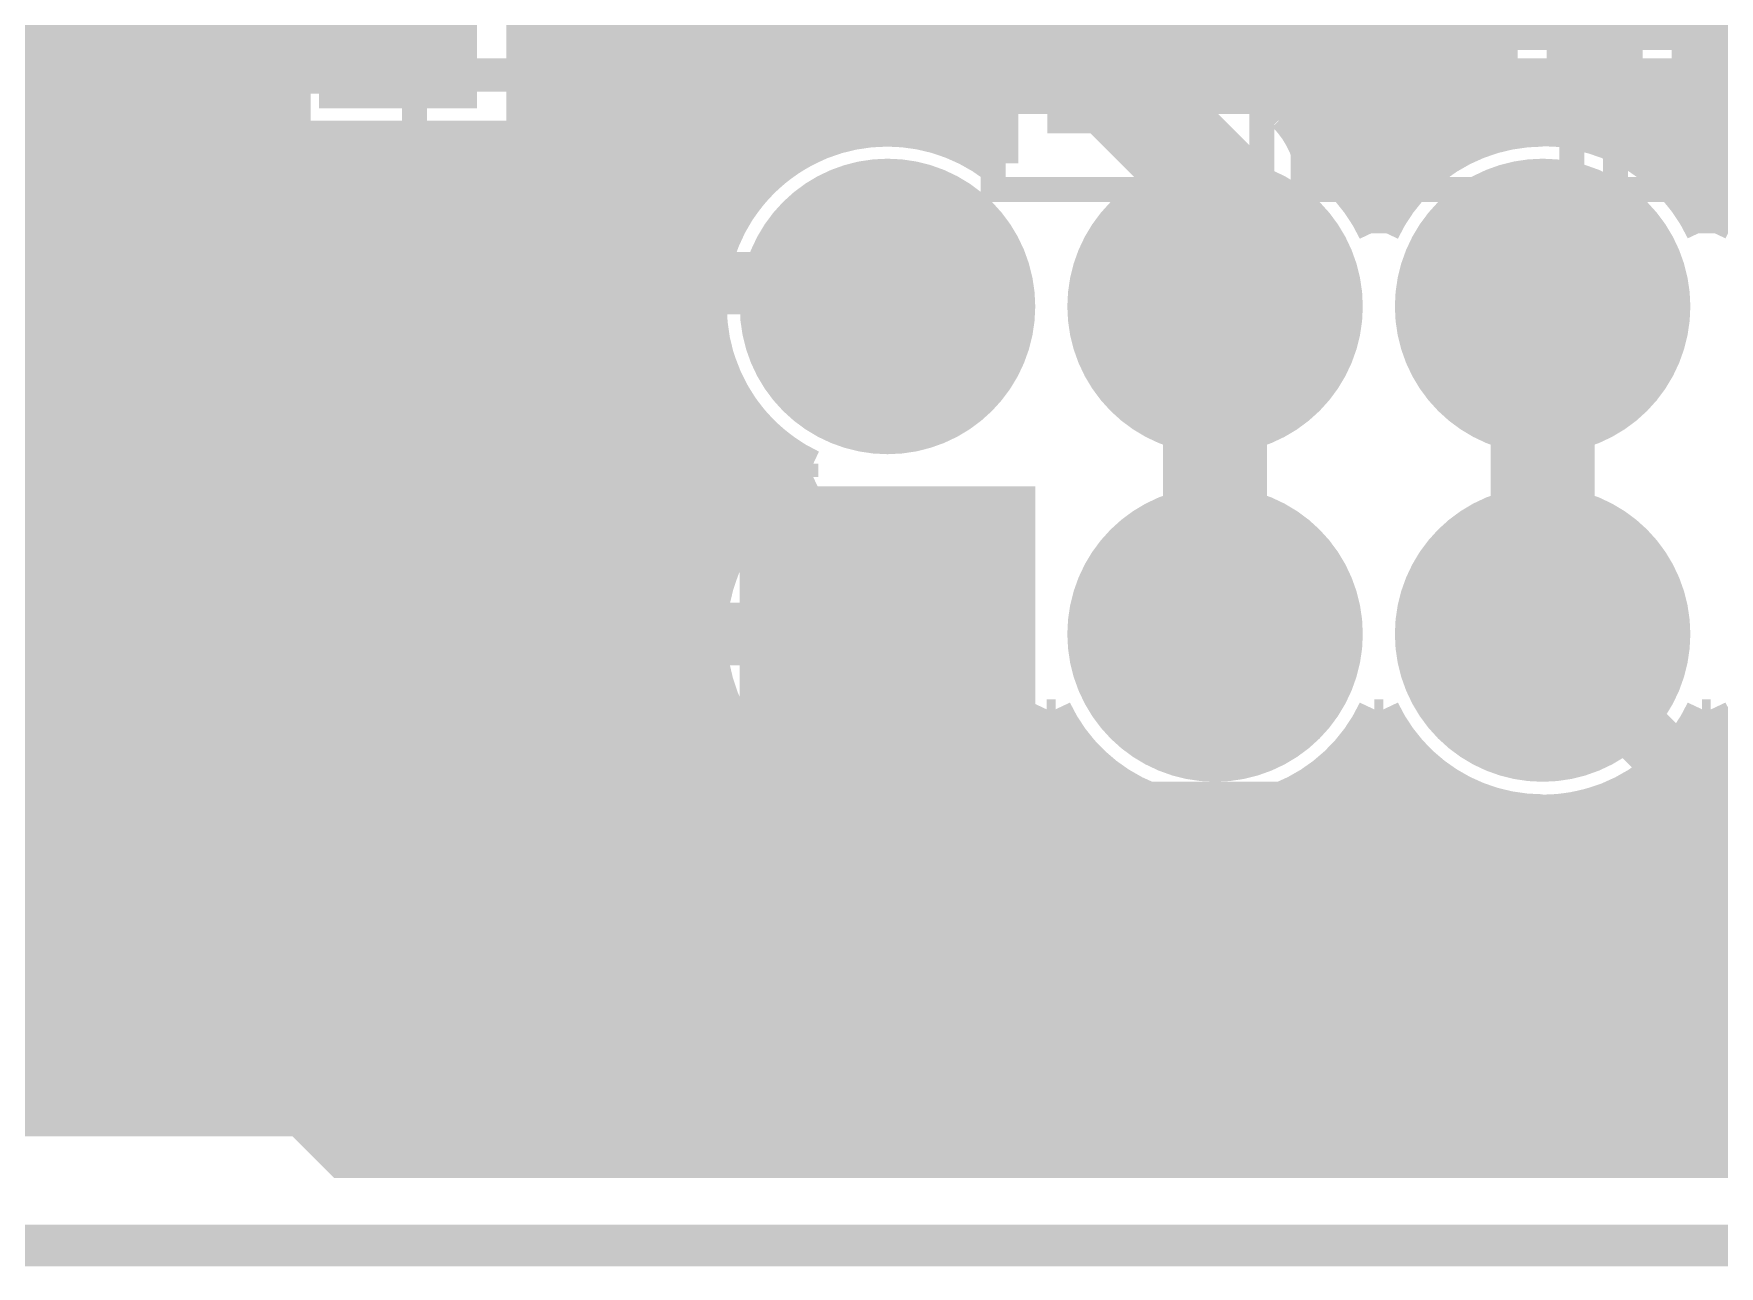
# Model space of a CAD drawing. Extents: x -72 to 72, y -47 to 50.
# Drawn here: x -37.15 to -26.86, y -6.13 to 1.4 of the extents above; entities that cross this region are included whole.
import ezdxf

# ---------------------------------------------------------------- set-up
doc = ezdxf.new("R2010")
doc.units = 0
doc.header["$MEASUREMENT"] = 0
doc.layers.get('0').update_dxf_attribs({"linetype": 'CONTINUOUS'})
for name, color, linetype in [('22-303-0_BOT', 7, 'CONTINUOUS'), ('22-303-0_DRD', 7, 'CONTINUOUS'), ('22-303-0_GND', 6, 'CONTINUOUS'), ('22-303-0_IN1', 4, 'CONTINUOUS'), ('22-303-0_IN2', 3, 'CONTINUOUS'), ('22-303-0_PWR', 5, 'CONTINUOUS'), ('22-303-0_SMB', 10, 'CONTINUOUS'), ('22-303-0_SMT', 14, 'CONTINUOUS'), ('22-303-0_SPB', 9, 'CONTINUOUS'), ('22-303-0_SPT', 12, 'CONTINUOUS'), ('22-303-0_SSB', 11, 'CONTINUOUS'), ('22-303-0_SST', 13, 'CONTINUOUS'), ('22-303-0_TOP', 8, 'CONTINUOUS'), ('THRUHOLE_TAP', 7, 'CONTINUOUS')]:
    doc.layers.add(name, color=color, linetype=linetype)

# ---------------------------------------------------------------- blocks, each defined once
blk = doc.blocks.new('RECTANGLE_4')
blk.add_solid([(0.4826, 0.4064), (0.4826, -0.4064), (-0.4826, 0.4064), (-0.4826, -0.4064)])
blk = doc.blocks.new('ROUND_16')
at = {"const_width": 0.8001}
blk.add_lwpolyline([(-0.40005, 0, 1), (0.40005, 0, 1)], format="xyb", close=True, dxfattribs=at)
blk = doc.blocks.new('RECTANGLE_17')
blk.add_solid([(0.8001, 0.7747), (0.8001, -0.7747), (-0.8001, 0.7747), (-0.8001, -0.7747)])
blk = doc.blocks.new('ROUND_65')
at = {"const_width": 0.9017}
blk.add_lwpolyline([(-0.45085, 0, 1), (0.45085, 0, 1)], format="xyb", close=True, dxfattribs=at)
blk = doc.blocks.new('SQUARE_66')
blk.add_solid([(0.9017, 0.9017), (0.9017, -0.9017), (-0.9017, 0.9017), (-0.9017, -0.9017)])
blk = doc.blocks.new('ROUND_85')
at = {"const_width": 0.9017}
blk.add_lwpolyline([(-0.45085, 0, 1), (0.45085, 0, 1)], format="xyb", close=True, dxfattribs=at)
blk = doc.blocks.new('SQUARE_86')
blk.add_solid([(0.9017, 0.9017), (0.9017, -0.9017), (-0.9017, 0.9017), (-0.9017, -0.9017)])
blk = doc.blocks.new('RECTANGLE_31')
blk.add_solid([(1.3716, 1.0795), (1.3716, -1.0795), (-1.3716, 1.0795), (-1.3716, -1.0795)])
blk = doc.blocks.new('ROUND_98')
at = {"const_width": 0.44958}
blk.add_lwpolyline([(-0.22479, 0, 1), (0.22479, 0, 1)], format="xyb", close=True, dxfattribs=at)

msp = doc.modelspace()

# ---------------------------------------------------------------- linework, layer by layer
at = {"layer": '22-303-0_BOT'}
for points, const_width in [([(-36.83, 1.3462), (-35.306, 1.3462), (-35.306, 2.794), (-35.306, 6.35), (-33.655, 6.35)], 0.635), ([(-36.83, -0.0762), (-36.83, -2.286), (-38.989, -2.286), (-41.529, 0.254), (-41.529, 2.54), (-41.529, 2.667), (-44.07662, 5.21462), (-44.704, 5.21462)], 0.381), ([(-33.9344, 3.18008), (-33.9344, 0.3683)], 0.254), ([(-33.7058, 3.18008), (-33.7058, 0.3683)], 0.254), ([(-33.4772, 3.18008), (-33.4772, 0.3683)], 0.254), ([(-33.2486, 3.08356), (-33.2486, 0.3683)], 0.254), ([(-63.246, -3.937), (-62.484, -4.699), (4.699, -4.699), (6.35, -3.048), (6.35, 2.54)], 1.27), ([(-33.02, 2.85496), (-33.02, 0.3683)], 0.254), ([(-32.7914, 2.62636), (-32.7914, 0.4318)], 0.254), ([(-32.5628, 2.39776), (-32.5628, 0.64008)], 0.254), ([(-32.3342, 2.18948), (-32.3342, 0.75946)], 0.254), ([(-34.1376, 2.0574), (-34.1376, 0.635)], 0.254), ([(-32.1056, 2.1209), (-32.1056, 0.82042)], 0.254), ([(-31.877, 2.1209), (-31.877, 0.83058)], 0.254), ([(-31.6484, 2.1209), (-31.6484, 0.79502)], 0.254), ([(-31.4198, 2.1209), (-31.4198, 0.70358)], 0.254), ([(-27.7622, 2.1209), (-27.7622, 0.81788)], 0.254), ([(-27.5336, 2.1209), (-27.5336, 0.75692)], 0.254), ([(-31.2674, 1.905), (-31.2674, 0.60452)], 0.254), ([(-27.7876, 1.905), (-27.7876, 0.82296)], 0.254), ([(-27.4574, 1.905), (-27.4574, 0.72136)], 0.254), ([(-36.83, 1.3462), (-38.735, 1.3462)], 0.635), ([(-34.925, 1.3462), (-35.306, 1.3462), (-36.83, 1.3462)], 0.635), ([(-31.2674, 1.4478), (-34.1376, 1.4478)], 0.254), ([(-27.4574, 1.4478), (-27.7876, 1.4478)], 0.254), ([(-31.2674, 1.2192), (-34.1376, 1.2192)], 0.254), ([(-28.575, 1.1938), (-30.48, 1.1938)], 0.381), ([(-27.4574, 1.2192), (-27.7876, 1.2192)], 0.254), ([(-31.2674, 0.9906), (-34.1376, 0.9906)], 0.254), ([(-14.605, 0.90424), (-17.63776, 0.90424), (-19.177, -0.635), (-19.177, -2.286), (-20.447, -3.556), (-26.65222, -3.556), (-27.94, -2.26822)], 0.381), ([(-27.4574, 0.9906), (-27.7876, 0.9906)], 0.254), ([(-35.7124, 0.7239), (-36.0426, 0.7239)], 0.254), ([(-36.0426, 0.7239), (-36.0426, 0.635)], 0.254), ([(-35.7124, 0.7239), (-36.0426, 0.7239)], 0.254), ([(-35.9918, 0.7239), (-35.9918, -1.77546)], 0.254), ([(-35.7632, 0.7239), (-35.7632, -1.77546)], 0.254), ([(-35.7124, 0.7239), (-35.7124, 0.635)], 0.254), ([(-32.33166, 0.762), (-34.1376, 0.762)], 0.254), ([(-31.2674, 0.762), (-31.5468, 0.762)], 0.254), ([(-27.4574, 0.762), (-27.5463, 0.762)], 0.254), ([(-36.0426, 0.635), (-37.6174, 0.635)], 0.254), ([(-36.0426, 0.635), (-36.0426, -0.7874)], 0.254), ([(-34.1376, 0.635), (-35.7124, 0.635)], 0.254), ([(-35.7124, 0.635), (-35.7124, -0.7874)], 0.254), ([(-34.1376, 0.635), (-34.1376, 0.3683)], 0.254), ([(-35.7124, 0.5334), (-36.0426, 0.5334)], 0.254), ([(-32.69742, 0.5334), (-34.1376, 0.5334)], 0.254), ([(-35.7124, 0.3048), (-36.0426, 0.3048)], 0.254), ([(-32.83966, 0.3683), (-34.1376, 0.3683)], 0.254), ([(-36.83, -0.0762), (-36.83, -2.26822), (-31.93796, -2.26822)], 0.381), ([(-35.7124, 0.0762), (-36.0426, 0.0762)], 0.254), ([(-31.93796, -0.26924), (-31.98622, -0.26924), (-32.131, -0.127), (-34.8742, -0.127), (-34.925, -0.0762)], 0.381), ([(-35.7124, -0.1524), (-36.0426, -0.1524)], 0.254), ([(-35.7124, -0.381), (-36.0426, -0.381)], 0.254), ([(-35.7124, -0.6096), (-36.0426, -0.6096)], 0.254), ([(-32.99206, -0.6096), (-34.1376, -0.6096)], 0.254), ([(-32.98698, -0.6223), (-34.1376, -0.6223)], 0.254), ([(-34.1376, -0.6223), (-34.1376, -0.7874)], 0.254), ([(-33.9344, -0.6223), (-33.9344, -1.77546)], 0.254), ([(-33.7058, -0.6223), (-33.7058, -1.77546)], 0.254), ([(-33.4772, -0.6223), (-33.4772, -1.77546)], 0.254), ([(-33.2486, -0.6223), (-33.2486, -1.77546)], 0.254), ([(-33.02, -0.6223), (-33.02, -1.19126)], 0.254), ([(-36.3347, -0.7874), (-36.3347, -1.77546)], 0.254), ([(-36.0426, -0.7874), (-36.3347, -0.7874)], 0.254), ([(-36.3347, -0.7874), (-36.3347, -1.77546)], 0.254), ([(-32.88792, -0.8382), (-36.3347, -0.8382)], 0.254), ([(-36.2204, -0.7874), (-36.2204, -1.77546)], 0.254), ([(-34.1376, -0.7874), (-35.7124, -0.7874)], 0.254), ([(-35.5346, -0.7874), (-35.5346, -1.77546)], 0.254), ([(-35.306, -0.7874), (-35.306, -1.77546)], 0.254), ([(-35.0774, -0.7874), (-35.0774, -1.77546)], 0.254), ([(-34.8488, -0.7874), (-34.8488, -1.77546)], 0.254), ([(-34.6202, -0.7874), (-34.6202, -1.77546)], 0.254), ([(-34.3916, -0.7874), (-34.3916, -1.77546)], 0.254), ([(-34.163, -0.7874), (-34.163, -1.77546)], 0.254), ([(-32.7914, -0.97536), (-32.7914, -1.19126)], 0.254), ([(-32.70504, -1.0668), (-36.3347, -1.0668)], 0.254), ([(-33.0454, -1.19126), (-33.0454, -1.77546)], 0.254), ([(-32.5501, -1.19126), (-33.0454, -1.19126)], 0.254), ([(-33.0454, -1.2954), (-36.3347, -1.2954)], 0.254), ([(-33.0454, -1.524), (-36.3347, -1.524)], 0.254), ([(-33.0454, -1.7526), (-36.3347, -1.7526)], 0.254), ([(-33.0454, -1.77546), (-36.3347, -1.77546)], 0.254), ([(-36.83, -2.7813), (-38.989, -2.7813)], 0.254), ([(-37.1348, -2.7813), (-37.1348, -3.7592)], 0.254), ([(-36.9062, -2.7813), (-36.9062, -3.7592)], 0.254), ([(-33.0454, -2.76606), (-36.70554, -2.76606)], 0.254), ([(-36.6776, -2.76606), (-36.6776, -3.7592)], 0.254), ([(-36.449, -2.76606), (-36.449, -3.7592)], 0.254), ([(-36.2204, -2.76606), (-36.2204, -3.7592)], 0.254), ([(-35.9918, -2.76606), (-35.9918, -3.7592)], 0.254), ([(-35.7632, -2.76606), (-35.7632, -3.7592)], 0.254), ([(-35.5346, -2.76606), (-35.5346, -3.7592)], 0.254), ([(-35.306, -2.76606), (-35.306, -3.7592)], 0.254), ([(-35.0774, -2.76606), (-35.0774, -3.7592)], 0.254), ([(-34.8488, -2.76606), (-34.8488, -3.7592)], 0.254), ([(-34.6202, -2.76606), (-34.6202, -3.7592)], 0.254), ([(-34.3916, -2.76606), (-34.3916, -3.7592)], 0.254), ([(-34.163, -2.76606), (-34.163, -3.7592)], 0.254), ([(-33.9344, -2.76606), (-33.9344, -3.7592)], 0.254), ([(-33.7058, -2.76606), (-33.7058, -3.7592)], 0.254), ([(-33.4772, -2.76606), (-33.4772, -3.7592)], 0.254), ([(-33.2486, -2.76606), (-33.2486, -3.7592)], 0.254), ([(-33.0454, -2.76606), (-33.0454, -3.34772)], 0.254), ([(-33.0454, -2.8956), (-51.57978, -2.8956)], 0.254), ([(-28.84932, -2.8956), (-29.02966, -2.8956)], 0.254), ([(-28.9052, -2.8067), (-28.9052, -3.7592)], 0.254), ([(-30.8356, -2.91846), (-30.8356, -3.34772)], 0.254), ([(-30.734, -3.03784), (-30.734, -3.7592)], 0.254), ([(-29.1338, -3.02514), (-29.1338, -3.7592)], 0.254), ([(-28.6766, -3.09372), (-28.6766, -3.7592)], 0.254), ([(-33.0454, -3.1242), (-51.91506, -3.1242)], 0.254), ([(-30.64002, -3.1242), (-30.8356, -3.1242)], 0.254), ([(-29.3624, -3.21056), (-29.3624, -3.7592)], 0.254), ([(-28.64104, -3.1242), (-29.23794, -3.1242)], 0.254), ([(-30.5054, -3.21818), (-30.5054, -3.7592)], 0.254), ([(-28.448, -3.2512), (-28.448, -3.7592)], 0.254), ([(-30.15996, -3.3528), (-62.50178, -3.3528)], 0.254), ([(-30.8356, -3.34772), (-33.0454, -3.34772)], 0.254), ([(-33.02, -3.34772), (-33.02, -3.7592)], 0.254), ([(-32.7914, -3.34772), (-32.7914, -3.7592)], 0.254), ([(-32.5628, -3.34772), (-32.5628, -3.7592)], 0.254), ([(-32.3342, -3.34772), (-32.3342, -3.7592)], 0.254), ([(-32.1056, -3.34772), (-32.1056, -3.7592)], 0.254), ([(-31.877, -3.34772), (-31.877, -3.7592)], 0.254), ([(-31.6484, -3.34772), (-31.6484, -3.7592)], 0.254), ([(-31.4198, -3.34772), (-31.4198, -3.7592)], 0.254), ([(-31.1912, -3.34772), (-31.1912, -3.7592)], 0.254), ([(-30.9626, -3.34772), (-30.9626, -3.7592)], 0.254), ([(-30.2768, -3.32232), (-30.2768, -3.7592)], 0.254), ([(-30.0482, -3.36804), (-30.0482, -3.7592)], 0.254), ([(-29.8196, -3.36804), (-29.8196, -3.7592)], 0.254), ([(-28.15844, -3.3528), (-29.72054, -3.3528)], 0.254), ([(-29.591, -3.31724), (-29.591, -3.7592)], 0.254), ([(-28.2194, -3.33756), (-28.2194, -3.7592)], 0.254), ([(-27.9908, -3.37312), (-27.9908, -3.7592)], 0.254), ([(-27.7622, -3.36042), (-27.7622, -3.7592)], 0.254), ([(-27.55646, -3.3528), (-27.71902, -3.3528)], 0.254), ([(-27.59202, -3.31724), (-27.15006, -3.7592)], 0.254), ([(-27.5336, -3.37566), (-27.5336, -3.7592)], 0.254), ([(-27.32786, -3.5814), (-62.27318, -3.5814)], 0.254), ([(-27.305, -3.60426), (-27.305, -3.7592)], 0.254), ([(-27.15006, -3.7592), (-62.09538, -3.7592)], 0.254)]:
    msp.add_lwpolyline(points, dxfattribs=dict(at, const_width=const_width))
at = {"layer": '22-303-0_BOT', "const_width": 0.254}
for points in [[(-31.9405, 0.83312, 0.2426382), (-32.84062, 0.36899)], [(-31.2674, 0.60452, 0.1652281), (-31.9405, 0.83319)], [(-27.4574, 0.72136, 0.0786637), (-27.78775, 0.82186)], [(-32.98698, -0.6223, 0.1670642), (-32.55033, -1.19161)], [(-36.83, -2.7813, 0.0635038), (-36.7057, -2.76545)], [(-36.83, -2.7813, 0.0635038), (-36.7057, -2.76545)], [(-29.93898, -3.37566, 0.2904886), (-28.94076, -2.74066)], [(-28.93822, -2.74066, 0.2904887), (-27.94, -3.37312)], [(-30.8356, -2.91846, 0.2408007), (-29.93898, -3.37685)], [(-27.94, -3.37566, 0.0804287), (-27.59136, -3.31921)]]:
    msp.add_lwpolyline(points, format="xyb", dxfattribs=at)
at = {"layer": '22-303-0_DRD', "const_width": 0.254}
for points in [[(-31.93796, 0.10922), (-32.57296, -0.52324)], [(-31.30296, -0.52324), (-31.93796, 0.10922)], [(-29.93898, 0.10922), (-30.57398, -0.52324)], [(-29.30398, -0.52324), (-29.93898, 0.10922)], [(-27.94, 0.10922), (-28.575, -0.52324)], [(-27.305, -0.52324), (-27.94, 0.10922)], [(-32.57296, -0.52324), (-31.30296, -0.52324)], [(-30.57398, -0.52324), (-29.30398, -0.52324)], [(-28.575, -0.52324), (-27.305, -0.52324)], [(-31.93796, -1.88722), (-32.57296, -2.52222)], [(-31.30296, -2.52222), (-31.93796, -1.88722)], [(-29.93898, -1.88722), (-30.57398, -2.52222)], [(-29.30398, -2.52222), (-29.93898, -1.88722)], [(-27.94, -1.88722), (-28.575, -2.52222)], [(-27.305, -2.52222), (-27.94, -1.88722)], [(-32.57296, -2.52222), (-31.30296, -2.52222)], [(-30.57398, -2.52222), (-29.30398, -2.52222)], [(-28.575, -2.52222), (-27.305, -2.52222)], [(69.99986, -5.99948), (-69.99986, -5.99948)]]:
    msp.add_lwpolyline(points, dxfattribs=at)
at = {"layer": '22-303-0_GND', "const_width": 0.254}
msp.add_lwpolyline([(69.99986, -5.99948), (-69.99986, -5.99948)], dxfattribs=at)
at = {"layer": '22-303-0_IN1'}
for points, const_width in [([(-20.828, 1.778), (-21.463, 1.143), (-47.244, 1.143), (-49.657, 3.556)], 0.2032), ([(-32.39262, 0.7366), (-47.244, 0.7366)], 0.254), ([(-37.0586, 0.7366), (-37.0586, -5.08)], 0.254), ([(-36.83, 0.7366), (-36.83, -5.08)], 0.254), ([(-36.6014, 0.7366), (-36.6014, -5.08)], 0.254), ([(-36.3728, 0.7366), (-36.3728, -5.08)], 0.254), ([(-36.1442, 0.7366), (-36.1442, -5.08)], 0.254), ([(-35.9156, 0.7366), (-35.9156, -5.08)], 0.254), ([(-35.687, 0.7366), (-35.687, -5.08)], 0.254), ([(-35.4584, 0.7366), (-35.4584, -5.08)], 0.254), ([(-35.2298, 0.7366), (-35.2298, -5.08)], 0.254), ([(-35.0012, 0.7366), (-35.0012, -5.08)], 0.254), ([(-34.7726, 0.7366), (-34.7726, -5.08)], 0.254), ([(-34.544, 0.7366), (-34.544, -5.08)], 0.254), ([(-34.3154, 0.7366), (-34.3154, -5.08)], 0.254), ([(-34.0868, 0.7366), (-34.0868, -5.08)], 0.254), ([(-33.8582, 0.7366), (-33.8582, -5.08)], 0.254), ([(-33.6296, 0.7366), (-33.6296, -5.08)], 0.254), ([(-33.401, 0.7366), (-33.401, -5.08)], 0.254), ([(-33.1724, 0.7366), (-33.1724, -5.08)], 0.254), ([(-32.9438, 0.7366), (-32.9438, 0.1905)], 0.254), ([(-32.7152, 0.7366), (-32.7152, 0.51562)], 0.254), ([(-32.4866, 0.7366), (-32.4866, 0.68834)], 0.254), ([(-32.57296, 0.635), (-71.12, 0.635)], 0.254), ([(-32.81172, 0.4064), (-71.12, 0.4064)], 0.254), ([(-32.94888, 0.1778), (-71.12, 0.1778)], 0.254), ([(-33.02254, -0.0508), (-71.12, -0.0508)], 0.254), ([(-33.04286, -0.2794), (-71.12, -0.2794)], 0.254), ([(-33.01746, -0.508), (-71.12, -0.508)], 0.254), ([(-32.94126, -0.7366), (-71.12, -0.7366)], 0.254), ([(-32.9438, -0.73152), (-32.9438, -1.80848)], 0.254), ([(-32.79902, -0.9652), (-38.31082, -0.9652)], 0.254), ([(-32.7152, -1.05664), (-32.7152, -1.48336)], 0.254), ([(-32.54756, -1.1938), (-38.16604, -1.1938)], 0.254), ([(-32.4866, -1.22936), (-32.4866, -1.31064)], 0.254), ([(-32.64916, -1.4224), (-38.13048, -1.4224)], 0.254), ([(-32.8549, -1.651), (-38.18636, -1.651)], 0.254), ([(-32.97174, -1.8796), (-38.37178, -1.8796)], 0.254), ([(-33.0327, -2.1082), (-48.11776, -2.1082)], 0.254), ([(-33.04286, -2.3368), (-49.29886, -2.3368)], 0.254), ([(-33.00476, -2.5654), (-51.46548, -2.5654)], 0.254), ([(-32.91078, -2.794), (-51.52136, -2.794)], 0.254), ([(-32.9438, -2.7305), (-32.9438, -5.08)], 0.254), ([(-30.9118, -2.794), (-30.96768, -2.794)], 0.254), ([(-28.91282, -2.794), (-28.96616, -2.794)], 0.254), ([(-26.91384, -2.794), (-26.96718, -2.794)], 0.254), ([(-30.8864, -2.83972), (-30.8864, -5.08)], 0.254), ([(-27.0002, -2.84988), (-27.0002, -5.08)], 0.254), ([(-31.115, -3.00482), (-31.115, -5.08)], 0.254), ([(-29.0576, -2.9337), (-29.0576, -5.08)], 0.254), ([(-28.829, -2.92608), (-28.829, -5.08)], 0.254), ([(-26.7716, -2.9972), (-26.7716, -5.08)], 0.254), ([(-32.74822, -3.0226), (-51.70678, -3.0226)], 0.254), ([(-32.7152, -3.05562), (-32.7152, -5.08)], 0.254), ([(-30.74924, -3.0226), (-31.13024, -3.0226)], 0.254), ([(-30.6578, -3.10896), (-30.6578, -5.08)], 0.254), ([(-28.74772, -3.0226), (-29.13126, -3.0226)], 0.254), ([(-26.74874, -3.0226), (-27.12974, -3.0226)], 0.254), ([(-31.3436, -3.2004), (-31.3436, -5.08)], 0.254), ([(-29.2862, -3.15976), (-29.2862, -5.08)], 0.254), ([(-28.6004, -3.15468), (-28.6004, -5.08)], 0.254), ([(-27.2288, -3.11404), (-27.2288, -5.08)], 0.254), ([(-32.44596, -3.2512), (-71.12, -3.2512)], 0.254), ([(-32.4866, -3.22834), (-32.4866, -5.08)], 0.254), ([(-31.5722, -3.31216), (-31.5722, -5.08)], 0.254), ([(-30.44698, -3.2512), (-31.4325, -3.2512)], 0.254), ([(-30.4292, -3.26136), (-30.4292, -5.08)], 0.254), ([(-29.5148, -3.2893), (-29.5148, -5.08)], 0.254), ([(-28.448, -3.2512), (-29.43098, -3.2512)], 0.254), ([(-28.3718, -3.28676), (-28.3718, -5.08)], 0.254), ([(-27.4574, -3.2639), (-27.4574, -5.08)], 0.254), ([(-26.44902, -3.2512), (-27.432, -3.2512)], 0.254), ([(-32.258, -3.3274), (-32.258, -5.08)], 0.254), ([(-32.0294, -3.37058), (-32.0294, -5.08)], 0.254), ([(-31.8008, -3.3655), (-31.8008, -5.08)], 0.254), ([(-30.2006, -3.34264), (-30.2006, -5.08)], 0.254), ([(-29.972, -3.37312), (-29.972, -5.08)], 0.254), ([(-29.7434, -3.35788), (-29.7434, -5.08)], 0.254), ([(-28.1432, -3.35534), (-28.1432, -5.08)], 0.254), ([(-27.9146, -3.37312), (-27.9146, -5.08)], 0.254), ([(-27.686, -3.34518), (-27.686, -5.08)], 0.254), ([(14.99108, -3.4798), (-62.84976, -3.4798)], 0.254), ([(15.23492, -3.7084), (-62.6872, -3.7084)], 0.254), ([(13.38834, -3.937), (-62.64148, -3.937)], 0.254), ([(13.18006, -4.1656), (-62.6872, -4.1656)], 0.254), ([(13.11402, -4.3942), (-62.84976, -4.3942)], 0.254), ([(13.13688, -4.6228), (-70.4342, -4.6228)], 0.254), ([(13.26896, -4.8514), (-70.2056, -4.8514)], 0.254), ([(23.04034, -5.08), (-69.977, -5.08)], 0.254)]:
    msp.add_lwpolyline(points, dxfattribs=dict(at, const_width=const_width))
at = {"layer": '22-303-0_IN1', "const_width": 0.254}
for points in [[(-32.39262, 0.7366, 0.2955031), (-33.0454, -0.27178)], [(-33.0454, -0.27178, 0.2904886), (-32.4104, -1.27)], [(-32.4104, -1.27, 0.290754), (-33.0454, -2.27076)], [(-33.0454, -2.27076, 0.4142136), (-31.9405, -3.37566)], [(-31.9405, -3.37566, 0.2907538), (-30.93974, -2.74066)], [(-30.93974, -2.74066, 0.290754), (-29.93898, -3.37566)], [(-29.93898, -3.37566, 0.2904886), (-28.94076, -2.74066)], [(-28.93822, -2.74066, 0.2904887), (-27.94, -3.37312)], [(-27.94, -3.37566, 0.2907538), (-26.93924, -2.74066)], [(-26.93924, -2.74066, 0.2904887), (-25.94102, -3.37312)]]:
    msp.add_lwpolyline(points, format="xyb", dxfattribs=at)
at = {"layer": '22-303-0_IN2'}
for points, const_width in [([(31.75, -4.826), (31.242, -4.318), (26.924, -4.318), (26.035, -5.207), (13.589, -5.207), (13.208, -4.826), (-3.175, -4.826), (-9.144, 1.143), (-45.466, 1.143), (-47.625, 3.302), (-47.625, 6.477), (-46.228, 7.874), (-37.084, 7.874)], 0.2032), ([(-32.39262, 0.7366), (-45.466, 0.7366)], 0.254), ([(-37.1348, 0.7366), (-37.1348, -4.953)], 0.254), ([(-36.9062, 0.7366), (-36.9062, -4.953)], 0.254), ([(-36.6776, 0.7366), (-36.6776, -4.953)], 0.254), ([(-36.449, 0.7366), (-36.449, -4.953)], 0.254), ([(-36.2204, 0.7366), (-36.2204, -4.953)], 0.254), ([(-35.9918, 0.7366), (-35.9918, -4.953)], 0.254), ([(-35.7632, 0.7366), (-35.7632, -4.953)], 0.254), ([(-35.5346, 0.7366), (-35.5346, -4.953)], 0.254), ([(-35.306, 0.7366), (-35.306, -4.953)], 0.254), ([(-35.0774, 0.7366), (-35.0774, -4.953)], 0.254), ([(-34.8488, 0.7366), (-34.8488, -4.953)], 0.254), ([(-34.6202, 0.7366), (-34.6202, -4.953)], 0.254), ([(-34.3916, 0.7366), (-34.3916, -4.953)], 0.254), ([(-34.163, 0.7366), (-34.163, -4.953)], 0.254), ([(-33.9344, 0.7366), (-33.9344, -4.953)], 0.254), ([(-33.7058, 0.7366), (-33.7058, -4.953)], 0.254), ([(-33.4772, 0.7366), (-33.4772, -4.953)], 0.254), ([(-33.2486, 0.7366), (-33.2486, -4.953)], 0.254), ([(-33.02, 0.7366), (-33.02, -0.0381)], 0.254), ([(-32.7914, 0.7366), (-32.7914, 0.4318)], 0.254), ([(-32.5628, 0.7366), (-32.5628, 0.64008)], 0.254), ([(-32.69742, 0.5334), (-70.739, 0.5334)], 0.254), ([(-32.88284, 0.3048), (-70.739, 0.3048)], 0.254), ([(-32.98698, 0.0762), (-70.739, 0.0762)], 0.254), ([(-33.03778, -0.1524), (-70.739, -0.1524)], 0.254), ([(-33.03778, -0.381), (-70.739, -0.381)], 0.254), ([(-33.02, -0.50292), (-33.02, -2.03708)], 0.254), ([(-32.99206, -0.6096), (-70.739, -0.6096)], 0.254), ([(-32.88792, -0.8382), (-70.739, -0.8382)], 0.254), ([(-32.7914, -0.97536), (-32.7914, -1.56464)], 0.254), ([(-32.70504, -1.0668), (-48.35906, -1.0668)], 0.254), ([(-32.5628, -1.18364), (-32.5628, -1.35636)], 0.254), ([(-32.45866, -1.2954), (-48.02378, -1.2954)], 0.254), ([(-32.7533, -1.524), (-47.92218, -1.524)], 0.254), ([(-32.91586, -1.7526), (-47.9171, -1.7526)], 0.254), ([(-33.00476, -1.9812), (-48.006, -1.9812)], 0.254), ([(-33.04286, -2.2098), (-48.28286, -2.2098)], 0.254), ([(-33.03016, -2.4384), (-51.4731, -2.4384)], 0.254), ([(-33.02, -2.5019), (-33.02, -4.953)], 0.254), ([(-32.9692, -2.667), (-51.47818, -2.667)], 0.254), ([(-30.9626, -2.78638), (-30.9626, -4.953)], 0.254), ([(-32.84982, -2.8956), (-51.57978, -2.8956)], 0.254), ([(-30.85084, -2.8956), (-31.02864, -2.8956)], 0.254), ([(-28.84932, -2.8956), (-29.02966, -2.8956)], 0.254), ([(-28.9052, -2.8067), (-28.9052, -4.953)], 0.254), ([(-26.85034, -2.8956), (-27.02814, -2.8956)], 0.254), ([(-26.8478, -2.90068), (-26.8478, -4.953)], 0.254), ([(-32.7914, -2.97434), (-32.7914, -4.953)], 0.254), ([(-27.0764, -2.9591), (-27.0764, -4.953)], 0.254), ([(-31.1912, -3.08102), (-31.1912, -4.953)], 0.254), ([(-30.734, -3.03784), (-30.734, -4.953)], 0.254), ([(-29.1338, -3.02514), (-29.1338, -4.953)], 0.254), ([(-28.6766, -3.09372), (-28.6766, -4.953)], 0.254), ([(-32.639, -3.1242), (-51.91506, -3.1242)], 0.254), ([(-32.5628, -3.18262), (-32.5628, -4.953)], 0.254), ([(-30.64002, -3.1242), (-31.23946, -3.1242)], 0.254), ([(-29.3624, -3.21056), (-29.3624, -4.953)], 0.254), ([(-28.64104, -3.1242), (-29.23794, -3.1242)], 0.254), ([(-27.305, -3.17246), (-27.305, -4.953)], 0.254), ([(-26.64206, -3.1242), (-27.23896, -3.1242)], 0.254), ([(-32.3342, -3.302), (-32.3342, -4.953)], 0.254), ([(-31.4198, -3.24358), (-31.4198, -4.953)], 0.254), ([(-30.5054, -3.21818), (-30.5054, -4.953)], 0.254), ([(-28.448, -3.2512), (-28.448, -4.953)], 0.254), ([(-27.5336, -3.29692), (-27.5336, -4.953)], 0.254), ([(-32.15894, -3.3528), (-63.09106, -3.3528)], 0.254), ([(-32.1056, -3.36296), (-32.1056, -4.953)], 0.254), ([(-31.877, -3.37312), (-31.877, -4.953)], 0.254), ([(-30.15996, -3.3528), (-31.71952, -3.3528)], 0.254), ([(-31.6484, -3.33502), (-31.6484, -4.953)], 0.254), ([(-30.2768, -3.32232), (-30.2768, -4.953)], 0.254), ([(-30.0482, -3.36804), (-30.0482, -4.953)], 0.254), ([(-29.8196, -3.36804), (-29.8196, -4.953)], 0.254), ([(-28.15844, -3.3528), (-29.72054, -3.3528)], 0.254), ([(-29.591, -3.31724), (-29.591, -4.953)], 0.254), ([(-28.2194, -3.33756), (-28.2194, -4.953)], 0.254), ([(-27.9908, -3.37312), (-27.9908, -4.953)], 0.254), ([(-27.7622, -3.36042), (-27.7622, -4.953)], 0.254), ([(-26.15946, -3.3528), (-27.71902, -3.3528)], 0.254), ([(-4.99364, -3.5814), (-62.75578, -3.5814)], 0.254), ([(-4.76504, -3.81), (-62.65418, -3.81)], 0.254), ([(-4.53644, -4.0386), (-62.6491, -4.0386)], 0.254), ([(-4.30784, -4.2672), (-62.738, -4.2672)], 0.254), ([(-4.07924, -4.4958), (-63.01486, -4.4958)], 0.254), ([(-3.85064, -4.7244), (-70.739, -4.7244)], 0.254), ([(-3.62204, -4.953), (-70.739, -4.953)], 0.254)]:
    msp.add_lwpolyline(points, dxfattribs=dict(at, const_width=const_width))
at = {"layer": '22-303-0_IN2', "const_width": 0.254}
for points in [[(-32.39262, 0.7366, 0.2955031), (-33.0454, -0.27178)], [(-33.0454, -0.27178, 0.2904886), (-32.4104, -1.27)], [(-32.4104, -1.27, 0.290754), (-33.0454, -2.27076)], [(-33.0454, -2.27076, 0.4142136), (-31.9405, -3.37566)], [(-31.9405, -3.37566, 0.2907538), (-30.93974, -2.74066)], [(-30.93974, -2.74066, 0.290754), (-29.93898, -3.37566)], [(-29.93898, -3.37566, 0.2904886), (-28.94076, -2.74066)], [(-28.93822, -2.74066, 0.2904887), (-27.94, -3.37312)], [(-27.94, -3.37566, 0.2907538), (-26.93924, -2.74066)], [(-26.93924, -2.74066, 0.2904887), (-25.94102, -3.37312)]]:
    msp.add_lwpolyline(points, format="xyb", dxfattribs=at)
at = {"layer": '22-303-0_PWR', "const_width": 0.254}
msp.add_lwpolyline([(69.99986, -5.99948), (-69.99986, -5.99948)], dxfattribs=at)
at = {"layer": '22-303-0_SSB', "const_width": 0.1524}
for points in [[(-29.6545, 3.3655), (-29.6545, 0.4445), (-31.2928, 0.4445), (-31.2928, 3.3655), (-29.6545, 3.3655)], [(-29.4005, 0.4445), (-29.4005, 3.3655), (-27.7622, 3.3655), (-27.7622, 0.4445), (-29.4005, 0.4445)], [(-27.4955, 0.4445), (-27.4955, 3.3655), (-25.8572, 3.3655), (-25.8572, 0.4445), (-27.4955, 0.4445)], [(-36.0045, 2.0955), (-36.0045, -0.8255), (-37.6428, -0.8255), (-37.6428, 2.0955), (-36.0045, 2.0955)], [(-34.0995, 2.0955), (-34.0995, -0.8255), (-35.7378, -0.8255), (-35.7378, 2.0955), (-34.0995, 2.0955)], [(-32.45358, 1.18872), (-32.45358, 1.54432), (-32.2834, 1.66116), (-32.11576, 1.66116), (-31.94558, 1.54432), (-31.94558, 1.18872), (-32.96158, 1.18872)], [(-37.1094, -1.78308), (-37.27958, -1.6637), (-37.27958, -1.42748), (-37.1094, -1.3081), (-36.94176, -1.3081), (-36.6014, -1.54686), (-36.26358, -1.3081), (-36.26358, -1.78308)], [(-35.37458, -1.3081), (-35.37458, -1.78308), (-34.6964, -1.3081), (-34.52876, -1.3081), (-34.35858, -1.36906), (-34.35858, -1.72466), (-34.52876, -1.78308)], [(-37.1094, -2.1463), (-37.27958, -2.20726), (-37.27958, -2.56286), (-37.1094, -2.62128), (-36.43376, -2.62128), (-36.26358, -2.56286), (-36.26358, -2.20726), (-36.43376, -2.1463)], [(-35.2044, -2.1463), (-35.37458, -2.20726), (-35.37458, -2.56286), (-35.2044, -2.62128), (-34.52876, -2.62128), (-34.35858, -2.56286), (-34.35858, -2.20726), (-34.52876, -2.1463)]]:
    msp.add_lwpolyline(points, dxfattribs=at)
at = {"layer": '22-303-0_SST'}
for points, const_width in [([(-38.82644, 0.92456), (-38.82898, -3.429), (-38.82898, -5.0673), (-34.83102, -5.0673), (-34.8234, 2.0574), (-35.2806, 2.5146), (-38.481, 2.5146), (-38.8366, 2.0828), (-38.82644, 0.92456)], 0.1524), ([(-31.94304, 1.48082), (-30.94228, 1.48082), (-30.94228, 1.73228), (-24.93772, 1.73228), (-24.93772, 1.48082)], 0.19812), ([(-33.4391, -4.26974), (-21.94052, -4.26974), (-21.94052, 1.48082), (-33.93948, 1.48082), (-33.93948, -4.26974), (-33.4391, -4.26974)], 0.19812), ([(-33.7058, 0.98044), (-33.95726, 0.98044)], 0.14986), ([(-33.7058, 0.98044), (-33.7058, -0.26924), (-33.95726, -0.26924)], 0.14986), ([(-33.95726, 0.98044), (-33.95726, -0.26924)], 0.14986), ([(-21.94052, 0.98044), (-33.93948, 0.98044)], 0.14986), ([(-33.88614, 0.98044), (-33.88614, -0.26924)], 0.14986), ([(-33.75152, 0.98044), (-33.75152, -0.26924)], 0.14986), ([(-33.7058, 0.87376), (-33.95726, 0.87376)], 0.14986), ([(-33.7058, 0.73914), (-33.95726, 0.73914)], 0.14986), ([(-33.7058, 0.60706), (-33.95726, 0.60706)], 0.14986), ([(-33.7058, 0.47244), (-33.95726, 0.47244)], 0.14986), ([(-33.7058, 0.33782), (-33.95726, 0.33782)], 0.14986), ([(-33.7058, 0.2032), (-33.95726, 0.2032)], 0.14986), ([(-32.44342, -0.76962), (-31.44266, 0.23114)], 0.14986), ([(-32.44342, 0.23114), (-32.44342, -0.76962), (-31.44266, -0.76962), (-31.44266, 0.23114), (-32.44342, 0.23114)], 0.14986), ([(-31.44266, -0.76962), (-32.44342, 0.23114)], 0.14986), ([(-30.4419, 0.23114), (-30.4419, -0.76962), (-29.44114, -0.76962), (-29.44114, 0.23114), (-30.4419, 0.23114)], 0.14986), ([(-29.44114, -0.76962), (-30.4419, 0.23114)], 0.14986), ([(-30.4419, -0.76962), (-29.44114, 0.23114)], 0.14986), ([(-28.44038, 0.23114), (-28.44038, -0.76962), (-27.43962, -0.76962), (-27.43962, 0.23114), (-28.44038, 0.23114)], 0.14986), ([(-27.43962, -0.76962), (-28.44038, 0.23114)], 0.14986), ([(-28.44038, -0.76962), (-27.43962, 0.23114)], 0.14986), ([(-33.7058, 0.06858), (-33.95726, 0.06858)], 0.14986), ([(-33.7058, -0.0635), (-33.95726, -0.0635)], 0.14986), ([(-33.7058, -0.19812), (-33.95726, -0.19812)], 0.14986), ([(-38.7858, -0.4572), (-34.8488, -0.4572)], 0.1524), ([(-32.44342, -1.77038), (-32.44342, -2.77114), (-31.44266, -2.77114), (-31.44266, -1.77038), (-32.44342, -1.77038)], 0.14986), ([(-31.44266, -2.77114), (-32.44342, -1.77038)], 0.14986), ([(-32.44342, -2.77114), (-31.44266, -1.77038)], 0.14986), ([(-29.44114, -2.77114), (-30.4419, -1.77038)], 0.14986), ([(-30.4419, -1.77038), (-30.4419, -2.77114), (-29.44114, -2.77114), (-29.44114, -1.77038), (-30.4419, -1.77038)], 0.14986), ([(-30.4419, -2.77114), (-29.44114, -1.77038)], 0.14986), ([(-28.44038, -1.77038), (-28.44038, -2.77114), (-27.43962, -2.77114), (-27.43962, -1.77038), (-28.44038, -1.77038)], 0.14986), ([(-27.43962, -2.77114), (-28.44038, -1.77038)], 0.14986), ([(-28.44038, -2.77114), (-27.43962, -1.77038)], 0.14986), ([(-33.95726, -2.0193), (-33.95726, -3.27152)], 0.14986), ([(-33.7058, -2.0193), (-33.95726, -2.0193)], 0.14986), ([(-33.88614, -2.0193), (-33.88614, -3.27152)], 0.14986), ([(-33.75152, -2.0193), (-33.75152, -3.27152)], 0.14986), ([(-33.7058, -2.0193), (-33.7058, -3.27152)], 0.14986), ([(-33.7058, -2.12852), (-33.95726, -2.12852)], 0.14986), ([(-33.7058, -2.2606), (-33.95726, -2.2606)], 0.14986), ([(-33.7058, -2.39522), (-33.95726, -2.39522)], 0.14986), ([(-33.7058, -2.52984), (-33.95726, -2.52984)], 0.14986), ([(-33.7058, -2.66446), (-33.95726, -2.66446)], 0.14986), ([(-33.7058, -2.79908), (-33.95726, -2.79908)], 0.14986), ([(-33.7058, -2.93116), (-33.95726, -2.93116)], 0.14986), ([(-33.7058, -3.06578), (-33.95726, -3.06578)], 0.14986), ([(-29.4386, -4.26974), (-29.4386, -3.26898), (-33.93948, -3.26898)], 0.19812), ([(-33.7058, -3.2004), (-33.95726, -3.2004)], 0.14986), ([(-33.7058, -3.27152), (-33.95726, -3.27152)], 0.14986), ([(-29.44114, -3.52044), (-33.93948, -3.52044)], 0.14986), ([(-32.70504, -4.02082), (-32.70504, -4.27228)], 0.14986), ([(-31.45282, -4.02082), (-32.70504, -4.02082)], 0.14986), ([(-31.45282, -4.02082), (-31.45282, -4.27228), (-32.70504, -4.27228)], 0.14986), ([(-31.45282, -4.06654), (-32.70504, -4.06654)], 0.14986), ([(-32.63392, -4.02082), (-32.63392, -4.27228)], 0.14986), ([(-32.4993, -4.02082), (-32.4993, -4.27228)], 0.14986), ([(-32.36468, -4.02082), (-32.36468, -4.27228)], 0.14986), ([(-32.2326, -4.02082), (-32.2326, -4.27228)], 0.14986), ([(-32.09798, -4.02082), (-32.09798, -4.27228)], 0.14986), ([(-31.96336, -4.02082), (-31.96336, -4.27228)], 0.14986), ([(-31.82874, -4.02082), (-31.82874, -4.27228)], 0.14986), ([(-31.69412, -4.02082), (-31.69412, -4.27228)], 0.14986), ([(-31.56204, -4.02082), (-31.56204, -4.27228)], 0.14986), ([(-31.45282, -4.20116), (-32.70504, -4.20116)], 0.14986)]:
    msp.add_lwpolyline(points, dxfattribs=dict(at, const_width=const_width))
at = {"layer": '22-303-0_TOP'}
for points, const_width in [([(-48.895, 5.6388), (-48.7172, 5.6388), (-48.006, 6.35), (-48.006, 8.763), (-47.625, 9.144), (-45.72, 9.144), (-41.529, 4.953), (-31.623, 4.953), (-28.067, 1.397), (-23.114, 1.397), (-21.209, -0.508), (-15.748, -0.508), (-15.494, -0.254), (-15.494, 3.556), (-15.748, 3.81), (-19.939, 3.81), (-20.3962, 4.2672), (-20.3962, 5.0038)], 0.2032), ([(-31.41726, 4.17322), (-28.35402, 1.10998)], 0.254), ([(-31.81858, 3.23342), (-29.5021, 0.91694)], 0.254), ([(-35.306, 2.794), (-32.258, 2.794), (-29.93898, 0.47498), (-29.93898, -0.26924)], 0.635), ([(-30.0482, 2.80416), (-30.0482, 1.46304)], 0.254), ([(-36.83, 2.54), (-36.83, 1.016), (-36.83, 0.9398), (-36.83, 1.016), (-36.576, 1.016), (-35.433, -0.127), (-32.004, -0.127), (-31.93796, -0.1905), (-31.93796, -0.26924)], 0.381), ([(-29.8196, 2.57556), (-29.8196, 1.23444)], 0.254), ([(-29.591, 2.34696), (-29.591, 1.00584)], 0.254), ([(-29.3624, 2.11836), (-29.3624, 0.70612)], 0.254), ([(-29.1338, 1.88976), (-29.1338, 0.48514)], 0.254), ([(-28.9052, 1.66116), (-28.9052, 0.2667)], 0.254), ([(-28.69184, 1.4478), (-30.03296, 1.4478)], 0.254), ([(-28.6766, 1.43256), (-28.6766, 0.55118)], 0.254), ([(-28.46324, 1.2192), (-29.80436, 1.2192)], 0.254), ([(-28.448, 1.20396), (-28.448, 0.70866)], 0.254), ([(-28.2194, 1.02108), (-28.2194, 0.79756)], 0.254), ([(-28.067, 0.9906), (-29.57576, 0.9906)], 0.254), ([(-23.28164, 0.9906), (-28.067, 0.9906)], 0.254), ([(-27.9908, 0.9906), (-27.9908, 0.83312)], 0.254), ([(-27.7622, 0.9906), (-27.7622, 0.81788)], 0.254), ([(-27.5336, 0.9906), (-27.5336, 0.75692)], 0.254), ([(-27.305, 0.9906), (-27.305, 0.63246)], 0.254), ([(-27.0764, 0.9906), (-27.0764, 0.4191)], 0.254), ([(-26.8478, 0.9906), (-26.8478, 0.36068)], 0.254), ([(-28.33116, 0.762), (-29.3878, 0.762)], 0.254), ([(-26.33218, 0.762), (-27.5463, 0.762)], 0.254), ([(-28.69692, 0.5334), (-29.18206, 0.5334)], 0.254), ([(-26.69794, 0.5334), (-27.18308, 0.5334)], 0.254), ([(-28.88234, 0.3048), (-28.99664, 0.3048)], 0.254), ([(-26.88336, 0.3048), (-26.99766, 0.3048)], 0.254), ([(-29.93898, -0.26924), (-29.93898, -2.26822)], 0.635), ([(-27.94, -0.26924), (-27.94, -2.26822)], 0.635), ([(-35.81654, -0.4445), (-38.5064, -0.4445)], 0.254), ([(-37.1348, -0.4445), (-37.1348, -2.0955)], 0.254), ([(-36.9062, -0.4445), (-36.9062, -2.0955)], 0.254), ([(-36.6776, -0.4445), (-36.6776, -2.0955)], 0.254), ([(-36.449, -0.4445), (-36.449, -2.0955)], 0.254), ([(-36.2204, -0.4445), (-36.2204, -2.0955)], 0.254), ([(-35.9918, -0.4445), (-35.9918, -2.0955)], 0.254), ([(-35.81654, -0.4445), (-35.78352, -0.47752)], 0.254), ([(-35.7632, -0.4953), (-35.7632, -2.0955)], 0.254), ([(-35.54476, -0.6096), (-47.00524, -0.6096)], 0.254), ([(-35.5346, -0.61214), (-35.5346, -2.0955)], 0.254), ([(-32.98698, -0.6223), (-35.433, -0.6223)], 0.254), ([(-35.306, -0.6223), (-35.306, -2.0955)], 0.254), ([(-35.0774, -0.6223), (-35.0774, -3.59918)], 0.254), ([(-34.8488, -0.6223), (-34.8488, -3.82778)], 0.254), ([(-34.6202, -0.6223), (-34.6202, -4.0132)], 0.254), ([(-34.3916, -0.6223), (-34.3916, -4.0132)], 0.254), ([(-34.163, -0.6223), (-34.163, -4.0132)], 0.254), ([(-33.9344, -0.6223), (-33.9344, -4.0132)], 0.254), ([(-33.7058, -0.6223), (-33.7058, -4.0132)], 0.254), ([(-33.4772, -0.6223), (-33.4772, -4.0132)], 0.254), ([(-33.2486, -0.6223), (-33.2486, -4.0132)], 0.254), ([(-33.02, -0.6223), (-33.02, -1.19126)], 0.254), ([(-32.88792, -0.8382), (-47.04588, -0.8382)], 0.254), ([(-32.7914, -0.97536), (-32.7914, -1.19126)], 0.254), ([(-32.70504, -1.0668), (-47.04588, -1.0668)], 0.254), ([(-33.0454, -1.19126), (-33.0454, -3.34772)], 0.254), ([(-32.5501, -1.19126), (-33.0454, -1.19126)], 0.254), ([(-33.0454, -1.2954), (-47.04588, -1.2954)], 0.254), ([(-33.0454, -1.524), (-47.92218, -1.524)], 0.254), ([(-33.0454, -1.7526), (-43.59656, -1.7526)], 0.254), ([(-33.0454, -1.9812), (-43.59656, -1.9812)], 0.254), ([(-35.1536, -2.0955), (-38.5064, -2.0955)], 0.254), ([(-35.1536, -2.0955), (-35.1536, -3.52298)], 0.254), ([(-33.0454, -2.2098), (-35.1536, -2.2098)], 0.254), ([(-33.0454, -2.4384), (-35.1536, -2.4384)], 0.254), ([(-33.0454, -2.667), (-35.1536, -2.667)], 0.254), ([(-33.0454, -2.8956), (-35.1536, -2.8956)], 0.254), ([(-28.84932, -2.8956), (-29.02966, -2.8956)], 0.254), ([(-28.9052, -2.8067), (-28.9052, -4.0132)], 0.254), ([(-26.85034, -2.8956), (-27.02814, -2.8956)], 0.254), ([(-26.8478, -2.90068), (-26.8478, -4.0132)], 0.254), ([(-36.83, -3.4798), (-41.275, -3.4798)], 1.27), ([(-36.83, -3.4798), (-36.5252, -3.4798), (-35.052, -4.953), (-12.2682, -4.953), (-10.795, -3.4798)], 1.27), ([(-30.8356, -2.91846), (-30.8356, -3.34772)], 0.254), ([(-27.0764, -2.9591), (-27.0764, -4.0132)], 0.254), ([(-30.734, -3.03784), (-30.734, -4.0132)], 0.254), ([(-29.1338, -3.02514), (-29.1338, -4.0132)], 0.254), ([(-28.6766, -3.09372), (-28.6766, -4.0132)], 0.254), ([(-33.0454, -3.1242), (-35.1536, -3.1242)], 0.254), ([(-30.64002, -3.1242), (-30.8356, -3.1242)], 0.254), ([(-29.3624, -3.21056), (-29.3624, -4.0132)], 0.254), ([(-28.64104, -3.1242), (-29.23794, -3.1242)], 0.254), ([(-27.305, -3.17246), (-27.305, -4.0132)], 0.254), ([(-26.64206, -3.1242), (-27.23896, -3.1242)], 0.254), ([(-30.5054, -3.21818), (-30.5054, -4.0132)], 0.254), ([(-28.448, -3.2512), (-28.448, -4.0132)], 0.254), ([(-27.5336, -3.29692), (-27.5336, -4.0132)], 0.254), ([(-30.15996, -3.3528), (-35.1536, -3.3528)], 0.254), ([(-30.8356, -3.34772), (-33.0454, -3.34772)], 0.254), ([(-33.02, -3.34772), (-33.02, -4.0132)], 0.254), ([(-32.7914, -3.34772), (-32.7914, -4.0132)], 0.254), ([(-32.5628, -3.34772), (-32.5628, -4.0132)], 0.254), ([(-32.3342, -3.34772), (-32.3342, -4.0132)], 0.254), ([(-32.1056, -3.34772), (-32.1056, -4.0132)], 0.254), ([(-31.877, -3.34772), (-31.877, -4.0132)], 0.254), ([(-31.6484, -3.34772), (-31.6484, -4.0132)], 0.254), ([(-31.4198, -3.34772), (-31.4198, -4.0132)], 0.254), ([(-31.1912, -3.34772), (-31.1912, -4.0132)], 0.254), ([(-30.9626, -3.34772), (-30.9626, -4.0132)], 0.254), ([(-30.2768, -3.32232), (-30.2768, -4.0132)], 0.254), ([(-30.0482, -3.36804), (-30.0482, -4.0132)], 0.254), ([(-29.8196, -3.36804), (-29.8196, -4.0132)], 0.254), ([(-28.15844, -3.3528), (-29.72054, -3.3528)], 0.254), ([(-29.591, -3.31724), (-29.591, -4.0132)], 0.254), ([(-28.2194, -3.33756), (-28.2194, -4.0132)], 0.254), ([(-27.9908, -3.37312), (-27.9908, -4.0132)], 0.254), ([(-27.7622, -3.36042), (-27.7622, -4.0132)], 0.254), ([(-26.15946, -3.3528), (-27.71902, -3.3528)], 0.254), ([(-35.1536, -3.52298), (-34.66338, -4.0132)], 0.254), ([(-12.4714, -3.5814), (-35.09518, -3.5814)], 0.254), ([(-12.4714, -3.81), (-34.86658, -3.81)], 0.254), ([(-12.65682, -4.0132), (-34.66338, -4.0132)], 0.254), ([(-36.38042, -4.953), (-70.739, -4.953)], 0.254), ([(-36.46932, -4.8641), (-38.5064, -4.8641)], 0.254), ([(-37.1348, -4.8641), (-37.1348, -4.953)], 0.254), ([(-36.9062, -4.8641), (-36.9062, -4.953)], 0.254), ([(-36.6776, -4.8641), (-36.6776, -4.953)], 0.254), ([(-36.46932, -4.8641), (-36.38042, -4.953)], 0.254), ([(-36.449, -4.88442), (-36.449, -4.953)], 0.254)]:
    msp.add_lwpolyline(points, dxfattribs=dict(at, const_width=const_width))
at = {"layer": '22-303-0_TOP', "const_width": 0.254}
for points in [[(-28.35402, 1.10998, 0.1989124), (-28.067, 0.99109)], [(-29.34462, 0.6604, 0.1213397), (-29.49873, 0.91523)], [(-29.34462, 0.6604, 0.1213397), (-29.49873, 0.91523)], [(-27.94, 0.83312, 0.2904886), (-28.93822, 0.19812)], [(-26.93924, 0.20066, 0.2901904), (-27.94, 0.83566)], [(-25.94102, 0.83312, 0.2899247), (-26.93924, 0.20066)], [(-28.94076, 0.19812, 0.1417429), (-29.34583, 0.6585)], [(-35.78352, -0.47752, 0.1989124), (-35.433, -0.62271)], [(-32.98698, -0.6223, 0.1670642), (-32.55033, -1.19161)], [(-29.93898, -3.37566, 0.2904886), (-28.94076, -2.74066)], [(-28.93822, -2.74066, 0.2904887), (-27.94, -3.37312)], [(-27.94, -3.37566, 0.2907538), (-26.93924, -2.74066)], [(-26.93924, -2.74066, 0.2904887), (-25.94102, -3.37312)], [(-30.8356, -2.91846, 0.2408007), (-29.93898, -3.37685)]]:
    msp.add_lwpolyline(points, format="xyb", dxfattribs=at)

# ---------------------------------------------------------------- block references
at = {"layer": '22-303-0_BOT'}
for name, p in [('RECTANGLE_4', (-36.83, 1.3462)), ('RECTANGLE_4', (-34.925, 1.3462)), ('RECTANGLE_4', (-30.48, 1.1938)), ('RECTANGLE_4', (-28.575, 1.1938)), ('RECTANGLE_4', (-26.67, 1.1938)), ('ROUND_16', (-31.93796, -0.26924)), ('ROUND_16', (-29.93898, -0.26924)), ('ROUND_16', (-27.94, -0.26924)), ('RECTANGLE_4', (-36.83, -0.0762)), ('RECTANGLE_4', (-34.925, -0.0762)), ('RECTANGLE_17', (-31.93796, -2.26822)), ('ROUND_16', (-29.93898, -2.26822)), ('ROUND_16', (-27.94, -2.26822))]:
    msp.add_blockref(name, p, dxfattribs=at)
at = {"layer": '22-303-0_GND'}
for name, p in [('ROUND_65', (-31.93796, -0.26924)), ('ROUND_65', (-29.93898, -0.26924)), ('ROUND_65', (-27.94, -0.26924)), ('SQUARE_66', (-31.93796, -2.26822)), ('ROUND_65', (-29.93898, -2.26822)), ('ROUND_65', (-27.94, -2.26822))]:
    msp.add_blockref(name, p, dxfattribs=at)
at = {"layer": '22-303-0_IN1'}
for p in [(-31.93796, -0.26924), (-29.93898, -0.26924), (-27.94, -0.26924), (-31.93796, -2.26822), (-29.93898, -2.26822), (-27.94, -2.26822)]:
    msp.add_blockref('ROUND_16', p, dxfattribs=at)
at = {"layer": '22-303-0_IN2'}
for p in [(-31.93796, -0.26924), (-29.93898, -0.26924), (-27.94, -0.26924), (-31.93796, -2.26822), (-29.93898, -2.26822), (-27.94, -2.26822)]:
    msp.add_blockref('ROUND_16', p, dxfattribs=at)
at = {"layer": '22-303-0_PWR'}
for name, p in [('ROUND_85', (-31.93796, -0.26924)), ('ROUND_85', (-29.93898, -0.26924)), ('ROUND_85', (-27.94, -0.26924)), ('SQUARE_86', (-31.93796, -2.26822)), ('ROUND_85', (-29.93898, -2.26822)), ('ROUND_85', (-27.94, -2.26822))]:
    msp.add_blockref(name, p, dxfattribs=at)
at = {"layer": '22-303-0_SMB'}
for name, p in [('RECTANGLE_4', (-36.83, 1.3462)), ('RECTANGLE_4', (-34.925, 1.3462)), ('RECTANGLE_4', (-30.48, 1.1938)), ('RECTANGLE_4', (-28.575, 1.1938)), ('RECTANGLE_4', (-26.67, 1.1938)), ('ROUND_16', (-31.93796, -0.26924)), ('ROUND_16', (-29.93898, -0.26924)), ('ROUND_16', (-27.94, -0.26924)), ('RECTANGLE_4', (-36.83, -0.0762)), ('RECTANGLE_4', (-34.925, -0.0762)), ('RECTANGLE_17', (-31.93796, -2.26822)), ('ROUND_16', (-29.93898, -2.26822)), ('ROUND_16', (-27.94, -2.26822))]:
    msp.add_blockref(name, p, dxfattribs=at)
at = {"layer": '22-303-0_SMT'}
for name, p in [('RECTANGLE_31', (-36.83, 0.9398)), ('ROUND_16', (-31.93796, -0.26924)), ('ROUND_16', (-29.93898, -0.26924)), ('ROUND_16', (-27.94, -0.26924)), ('RECTANGLE_17', (-31.93796, -2.26822)), ('ROUND_16', (-29.93898, -2.26822)), ('ROUND_16', (-27.94, -2.26822)), ('RECTANGLE_31', (-36.83, -3.4798))]:
    msp.add_blockref(name, p, dxfattribs=at)
at = {"layer": '22-303-0_SPB'}
for p in [(-36.83, 1.3462), (-34.925, 1.3462), (-30.48, 1.1938), (-28.575, 1.1938), (-26.67, 1.1938), (-36.83, -0.0762), (-34.925, -0.0762)]:
    msp.add_blockref('RECTANGLE_4', p, dxfattribs=at)
at = {"layer": '22-303-0_SPT'}
for p in [(-36.83, 0.9398), (-36.83, -3.4798)]:
    msp.add_blockref('RECTANGLE_31', p, dxfattribs=at)
at = {"layer": '22-303-0_TOP'}
for name, p in [('RECTANGLE_31', (-36.83, 0.9398)), ('ROUND_16', (-31.93796, -0.26924)), ('ROUND_16', (-29.93898, -0.26924)), ('ROUND_16', (-27.94, -0.26924)), ('RECTANGLE_17', (-31.93796, -2.26822)), ('ROUND_16', (-29.93898, -2.26822)), ('ROUND_16', (-27.94, -2.26822)), ('RECTANGLE_31', (-36.83, -3.4798))]:
    msp.add_blockref(name, p, dxfattribs=at)
at = {"layer": 'THRUHOLE_TAP'}
for p in [(-31.93796, -0.26924), (-29.93898, -0.26924), (-27.94, -0.26924), (-31.93796, -2.26822), (-29.93898, -2.26822), (-27.94, -2.26822)]:
    msp.add_blockref('ROUND_98', p, dxfattribs=at)

doc.saveas('drawing.dxf')
